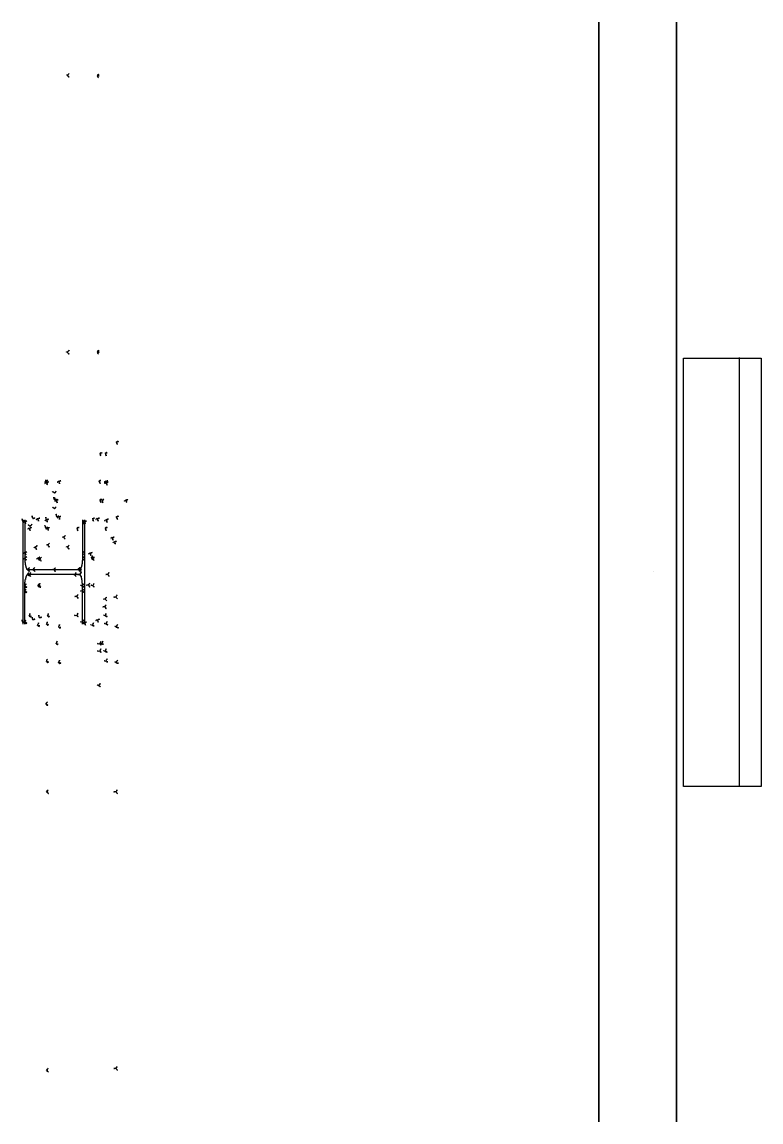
# Model space of a CAD drawing. Header units: millimetres. Extents: x -4559 to 51, y -1000 to 1000.
# Drawn here: x -4559 to -3214, y -1000 to 1000 of the extents above; entities that cross this region are included whole.
import ezdxf

# ---------------------------------------------------------------- set-up
doc = ezdxf.new("R2010")
doc.units = ezdxf.units.MM
for name, color, linetype in [('PgmDef_10_10', 1, 'Continuous'), ('PgmDef_11_11', 1, 'Continuous'), ('PgmDef_12_12', 1, 'Continuous'), ('PgmDef_13_13', 1, 'Continuous'), ('PgmDef_14_14', 1, 'Continuous'), ('PgmDef_15_15', 1, 'Continuous'), ('PgmDef_8_8', 1, 'Continuous'), ('PgmDef_9_9', 1, 'Continuous'), ('Spannpositionen', 1, 'Continuous')]:
    doc.layers.add(name, color=color, linetype=linetype)

# ---------------------------------------------------------------- blocks, each defined once
blk = doc.blocks.new('Kontrollpunkt')
at = {"color": 0}
for q in [(0, 6), (8, 0), (0, 0, 4)]:
    blk.add_line((0, 0), q, dxfattribs=at)
for points in [[(0.25, 8, -0.25), (-0.25, 8, -0.25), (-0.25, 8, 0.25), (0, 10, 0), (-0.25, 8, -0.25), (0.25, 8, 0.25), (0, 10, 0), (0.25, 8, -0.25), (0.25, 8, 0.25), (-0.25, 8, 0.25)], [(0.25, 6, -0.25), (-0.25, 6, -0.25), (-0.25, 6, 0.25), (0, 8, 0), (-0.25, 6, -0.25), (0.25, 6, 0.25), (0, 8, 0), (0.25, 6, -0.25), (0.25, 6, 0.25), (-0.25, 6, 0.25)], [(0.25, 0.25, 4), (-0.25, 0.25, 4), (-0.25, -0.25, 4), (0, 0, 6), (-0.25, 0.25, 4), (0.25, -0.25, 4), (0, 0, 6), (0.25, 0.25, 4), (0.25, -0.25, 4), (-0.25, -0.25, 4)], [(0.25, 0.25, 6), (-0.25, 0.25, 6), (-0.25, -0.25, 6), (0, 0, 8), (-0.25, 0.25, 6), (0.25, -0.25, 6), (0, 0, 8), (0.25, 0.25, 6), (0.25, -0.25, 6), (-0.25, -0.25, 6)], [(0.25, 0.25, 8), (-0.25, 0.25, 8), (-0.25, -0.25, 8), (0, 0, 10), (-0.25, 0.25, 8), (0.25, -0.25, 8), (0, 0, 10), (0.25, 0.25, 8), (0.25, -0.25, 8), (-0.25, -0.25, 8)], [(8, 0.25, -0.25), (8, 0.25, 0.25), (8, -0.25, 0.25), (10, 0, 0), (8, 0.25, 0.25), (8, -0.25, -0.25), (10, 0, 0), (8, 0.25, -0.25), (8, -0.25, -0.25), (8, -0.25, 0.25)]]:
    blk.add_polyline3d(points, dxfattribs=at)
blk = doc.blocks.new('Spannelement')
at = {"extrusion": (-7.51321e-19, -0.006163, 0.999981)}
blk.add_line((0, 390), (0, -390), dxfattribs=at)
blk.add_line((-155, 0), (-155, 0))
blk.add_lwpolyline([(40, -390), (-101, -390), (-101, 389.1), (40, 389.1)], close=True)
at = {"extrusion": (1, -1.22465e-16, 0)}
for centre in [(0, 0, -255), (0, 0, -114)]:
    blk.add_circle(centre, 1000.2, dxfattribs=at)

msp = doc.modelspace()

# ---------------------------------------------------------------- linework, layer by layer
at = {"layer": 'PgmDef_10_10', "color": 1}
msp.add_line((-4449.4, -94.9, 10.4), (-4449.4, -25.7, 10.4), dxfattribs=at)
msp.add_rational_spline([(-4449.4, -25.7, 10.4), (-4449.4, -15, 10.4), (-4451.5, -8.7, 1.8)], [1, 0.82609465133, 0.858701904205], degree=2, dxfattribs=at)
at = {"layer": 'PgmDef_11_11', "color": 1}
msp.add_line((-4557.9, 95, -425), (-4557.9, -95, -425), dxfattribs=at)
at = {"layer": 'PgmDef_12_12', "color": 1}
msp.add_line((-4449.4, 94.9, 10.4), (-4449.4, 25.7, 10.4), dxfattribs=at)
msp.add_rational_spline([(-4449.4, 25.7, 10.4), (-4449.4, 17, 10.4), (-4450.9, 10.9, 4.2), (-4451.2, 9.6, 3), (-4451.6, 8.6, 1.5)], [1, 0.923879532511, 1, 0.983348647737, 0.973982262089], degree=2, knots=[-0.957204, -0.957204, -0.957204, -0.1718058, -0.1718058, 0, 0, 0], dxfattribs=at)
at = {"layer": 'PgmDef_13_13', "color": 1}
msp.add_line((-4554.3, -94.9, -410.4), (-4554.3, -25.7, -410.4), dxfattribs=at)
msp.add_rational_spline([(-4554.3, -25.7, -410.4), (-4554.3, -19, -410.4), (-4553.3, -13.6, -406.5)], [1, 0.940530884774, 0.973982262089], degree=2, dxfattribs=at)
at = {"layer": 'PgmDef_14_14', "color": 1}
msp.add_line((-4445.7, 95, 25), (-4445.7, -95, 25), dxfattribs=at)
at = {"layer": 'PgmDef_15_15', "color": 1}
msp.add_line((-4554.3, 94.9, -410.4), (-4554.3, 25.7, -410.4), dxfattribs=at)
msp.add_rational_spline([(-4554.3, 25.7, -410.4), (-4554.3, 19.2, -410.4), (-4553.4, 13.8, -406.7)], [1, 0.885588586401, 0.860561089676], degree=2, dxfattribs=at)
at = {"layer": 'PgmDef_8_8', "color": 1}
msp.add_line((-4549.1, 4.7, -389.4), (-4454.6, 4.7, -10.6), dxfattribs=at)
for points, weights in [([(-4553.4, 13.8, -406.7), (-4551.8, 4.7, -400.4), (-4549.1, 4.7, -389.4)], [0.860561089676, 0.821518194786, 1]), ([(-4454.6, 4.7, -10.6), (-4453, 4.7, -3.9), (-4451.6, 8.6, 1.5)], [1, 0.940530884774, 0.973982262089])]:
    msp.add_rational_spline(points, weights, degree=2, dxfattribs=at)
at = {"layer": 'PgmDef_9_9', "color": 1}
msp.add_line((-4454.6, -4.7, -10.6), (-4549.1, -4.7, -389.4), dxfattribs=at)
msp.add_rational_spline([(-4549.1, -4.7, -389.4), (-4551.2, -4.7, -398.1), (-4552.8, -10.9, -404.2), (-4553.1, -12.1, -405.5), (-4553.3, -13.6, -406.5)], [1, 0.923879532511, 1, 0.983348647737, 0.973982262089], degree=2, knots=[-1.5707963, -1.5707963, -1.5707963, -0.7853982, -0.7853982, -0.6135923, -0.6135923, -0.6135923], dxfattribs=at)
msp.add_rational_spline([(-4451.5, -8.7, 1.8), (-4452.9, -4.7, -3.8), (-4454.6, -4.7, -10.6)], [0.858701904205, 0.881012129857, 1], degree=2, dxfattribs=at)

# ---------------------------------------------------------------- block references
at = {"layer": 'PgmDef_10_10', "color": 1, "extrusion": (0.566719, -0.390731, -0.725368), "xscale": 0.5000000000000001, "yscale": 0.5000000000000001, "zscale": 0.5000000000000001, "rotation": 263.7098524977696}
for p in [(-2546.7, -2639.4, -2519.1), (-2535.6, -2644.9, -2491.3), (-2678.8, -2573.3, -2403.4), (-2678.8, -3157.4, -1787.9)]:
    msp.add_blockref('Kontrollpunkt', p, dxfattribs=at)
at = {"layer": 'PgmDef_10_10', "color": 1, "extrusion": (0.606308, -0.173648, -0.776039), "xscale": 0.5, "yscale": 0.5, "zscale": 0.5}
for p, rotation in [((-1259.4, -3305.2, -2699.6), 274.782092934318), ((-1313.4, -3293.2, -2689.8), 274.782092934318), ((-1313.4, -3293.2, -2659.8), 274.7820929343181), ((-1304.5, -3255.8, -2668.9), 274.7820929343183), ((-1340.8, -3295, -2617.1), 274.7820929343182), ((-1369.7, -3241.3, -2657.1), 274.7820929343182)]:
    msp.add_blockref('Kontrollpunkt', p, dxfattribs=dict(at, rotation=rotation))
at = {"layer": 'PgmDef_10_10', "color": 1, "extrusion": (0.445534, -0.210917, -0.870065)}
for p, xscale, yscale, zscale, rotation in [((-1980.3, -3492, -1943.8), 0.5000000000000002, 0.5000000000000002, 0.5000000000000002, 261.0452356576951), ((-2008.9, -3449.4, -1897.7), 0.5, 0.5, 0.5, 261.0452356576949), ((-2020.9, -3435, -1911.6), 0.5000000000000001, 0.5000000000000001, 0.5000000000000001, 261.0452356576949)]:
    msp.add_blockref('Kontrollpunkt', p, dxfattribs=dict(at, xscale=xscale, yscale=yscale, zscale=zscale, rotation=rotation))
at = {"layer": 'PgmDef_10_10', "color": 1, "extrusion": (0.736436, -0.210917, -0.642788), "rotation": 280.6184446806123}
for p, xscale, yscale, zscale in [((-1290.5, -2701.9, -3236.2), 0.5, 0.5, 0.5), ((-1304.5, -2716.9, -3190.6), 0.5000000000000001, 0.5000000000000001, 0.5000000000000001), ((-1352.7, -2725.8, -3192.9), 0.5000000000000001, 0.5000000000000001, 0.5000000000000001), ((-1366.7, -3603.9, -2423.1), 0.5000000000000001, 0.5000000000000001, 0.5000000000000001), ((-1366.7, -2705.5, -3176.9), 0.5000000000000001, 0.5000000000000001, 0.5000000000000001)]:
    msp.add_blockref('Kontrollpunkt', p, dxfattribs=dict(at, xscale=xscale, yscale=yscale, zscale=zscale))
at = {"layer": 'PgmDef_11_11', "color": 1, "extrusion": (0.606308, 0.173648, -0.776039), "xscale": 0.5, "yscale": 0.5, "zscale": 0.5}
for p in [(1399.6, -3597, -2385), (1364.3, -3572.9, -2404.4), (1343.4, -3648.8, -2387.7), (1334.4, -3611.5, -2396.7), (1343.4, -3648.8, -2417.7), (1166.5, -3719, -2361.7), (1166.5, -3688.1, -2449.7), (1166.5, -3688.1, -2419.7)]:
    msp.add_blockref('Kontrollpunkt', p, dxfattribs=at)
at = {"layer": 'PgmDef_11_11', "color": 1, "extrusion": (0.555135, 0.744891, -0.370084), "xscale": 0.5, "yscale": 0.5, "zscale": 0.5}
for p in [(3693.9, -1304.4, -2251.4), (3677, -1305.2, -2275.4), (3693.3, -1324.4, -2323.8)]:
    msp.add_blockref('Kontrollpunkt', p, dxfattribs=at)
at = {"layer": 'PgmDef_11_11', "color": 1, "extrusion": (0.736436, 0.210917, -0.642788)}
for p, xscale, yscale, zscale in [((1365.1, -3118.5, -2983.5), 0.4999999999999999, 0.4999999999999999, 0.4999999999999999), ((1334.4, -3153, -2960.2), 0.5, 0.5, 0.5), ((1334.4, -3117.2, -2990.3), 0.5, 0.5, 0.5), ((1320.4, -3102.2, -3035.9), 0.5, 0.5, 0.5)]:
    msp.add_blockref('Kontrollpunkt', p, dxfattribs=dict(at, xscale=xscale, yscale=yscale, zscale=zscale))
at = {"layer": 'PgmDef_12_12', "color": 1, "extrusion": (0.736436, 0.210917, -0.642788)}
for p, xscale, yscale, zscale, rotation in [((1435.2, -3292.2, -2659), 0.4999999999999999, 0.4999999999999999, 0.4999999999999999, 79.38155531938772), ((1435.2, -2692.9, -3161.9), 0.4999999999999999, 0.4999999999999999, 0.4999999999999999, 79.38155531938772), ((1421.2, -2713.2, -3177.8), 0.4999999999999999, 0.4999999999999999, 0.4999999999999999, 79.38155531938772), ((1304.5, -2716.9, -3190.6), 0.4999999999999999, 0.4999999999999999, 0.4999999999999999, 79.38155531938772), ((1290.5, -2701.9, -3236.2), 0.5000000000000001, 0.5000000000000001, 0.5000000000000001, 79.3815553193877)]:
    msp.add_blockref('Kontrollpunkt', p, dxfattribs=dict(at, xscale=xscale, yscale=yscale, zscale=zscale, rotation=rotation))
at = {"layer": 'PgmDef_12_12', "color": 1, "extrusion": (0.445534, 0.210917, -0.870065)}
for p, xscale, yscale, zscale, rotation in [((2085.3, -3408.5, -1896.5), 0.5, 0.5, 0.5, 98.9547643423048), ((2008.9, -3449.4, -1897.7), 0.5, 0.5, 0.5, 98.95476434230477), ((1980.3, -3492, -1943.8), 0.5000000000000001, 0.5000000000000001, 0.5000000000000001, 98.95476434230481)]:
    msp.add_blockref('Kontrollpunkt', p, dxfattribs=dict(at, xscale=xscale, yscale=yscale, zscale=zscale, rotation=rotation))
at = {"layer": 'PgmDef_12_12', "color": 1, "extrusion": (0.566719, 0.390731, -0.725368), "xscale": 0.5000000000000001, "yscale": 0.5000000000000001, "zscale": 0.5000000000000001, "rotation": 96.29014750223038}
for p in [(2644.4, -2590.5, -2419.7), (2644.4, -3443.4, -1521), (2546.7, -2639.4, -2519.1), (2535.6, -2645, -2491.4)]:
    msp.add_blockref('Kontrollpunkt', p, dxfattribs=at)
at = {"layer": 'PgmDef_12_12', "color": 1, "extrusion": (0.606308, 0.173648, -0.776039)}
for p, xscale, yscale, zscale, rotation in [((1369.7, -3241.3, -2657.1), 0.5, 0.5, 0.5, 85.21790706568171), ((1340.8, -3295, -2617.1), 0.5, 0.5, 0.5, 85.21790706568171), ((1313.4, -3293.2, -2689.8), 0.5000000000000001, 0.5000000000000001, 0.5000000000000001, 85.21790706568171), ((1313.4, -3293.2, -2659.8), 0.5, 0.5, 0.5, 85.21790706568181), ((1304.5, -3255.8, -2668.9), 0.5, 0.5, 0.5, 85.2179070656817), ((1259.4, -3305.2, -2699.6), 0.5000000000000001, 0.5000000000000001, 0.5000000000000001, 85.21790706568171)]:
    msp.add_blockref('Kontrollpunkt', p, dxfattribs=dict(at, xscale=xscale, yscale=yscale, zscale=zscale, rotation=rotation))
at = {"layer": 'PgmDef_13_13', "color": 1, "extrusion": (0.725368, -0.390731, 0.566719), "rotation": 262.53013782435}
for p, xscale, yscale, zscale in [((-2182.5, 1927.3, -3526.1), 0.5, 0.5, 0.5), ((-2170.7, 1930.9, -3498.3), 0.4999999999999999, 0.4999999999999999, 0.4999999999999999), ((-2353.1, 1875.2, -3397.3), 0.4999999999999999, 0.4999999999999999, 0.4999999999999999), ((-2353.1, 2642.5, -2869.5), 0.4999999999999999, 0.4999999999999999, 0.4999999999999999)]:
    msp.add_blockref('Kontrollpunkt', p, dxfattribs=dict(at, xscale=xscale, yscale=yscale, zscale=zscale))
at = {"layer": 'PgmDef_13_13', "color": 1, "extrusion": (0.776039, -0.173648, 0.606308)}
for p, xscale, yscale, zscale, rotation in [((-1029.3, 2363.6, -3776.9), 0.5000000000000001, 0.5000000000000001, 0.5000000000000001, 256.2703000469958), ((-1070.7, 2378.7, -3743.4), 0.5, 0.5, 0.5, 256.2703000469958), ((-1063.5, 2333.3, -3737.3), 0.5000000000000002, 0.5000000000000002, 0.5000000000000002, 256.2703000469958), ((-1084.2, 2356.1, -3767.2), 0.5000000000000001, 0.5000000000000001, 0.5000000000000001, 256.2703000469958), ((-1084.2, 2356.1, -3737.2), 0.5000000000000001, 0.5000000000000001, 0.5000000000000001, 256.2703000469958), ((-1078.6, 2326.6, -3740.5), 0.5000000000000001, 0.5000000000000001, 0.5000000000000001, 256.2703000469958), ((-1078.9, 2351, -3693.1), 0.5000000000000001, 0.5000000000000001, 0.5000000000000001, 256.2703000469957), ((-1109.4, 2353.6, -3688.4), 0.5000000000000001, 0.5000000000000001, 0.5000000000000001, 256.2703000469958), ((-1109.4, 2353.6, -3688.4), 0.5000000000000001, 0.5000000000000001, 0.5000000000000001, 256.2703000469958), ((-1144.8, 2317.6, -3728.8), 0.5000000000000001, 0.5000000000000001, 0.5000000000000001, 256.2703000469958), ((-1142, 3589.1, -2731.4), 0.5000000000000001, 0.5000000000000001, 0.5000000000000001, 256.2703000469957), ((-1142, 2342.5, -3681.9), 0.5000000000000001, 0.5000000000000001, 0.5000000000000001, 256.2703000469957)]:
    msp.add_blockref('Kontrollpunkt', p, dxfattribs=dict(at, xscale=xscale, yscale=yscale, zscale=zscale, rotation=rotation))
at = {"layer": 'PgmDef_14_14', "color": 1, "extrusion": (0.776039, 0.173648, 0.606308)}
for p, xscale, yscale, zscale, rotation in [((1123.3, 2629.6, -3357.8), 0.5000000000000001, 0.5000000000000001, 0.5000000000000001, 103.7296999530041), ((1121.1, 2599.7, -3380.4), 0.5, 0.5, 0.5, 103.7296999530042), ((1082, 2623.8, -3326.9), 0.5, 0.5, 0.5, 103.7296999530042), ((1082, 2623.8, -3326.9), 0.5, 0.5, 0.5, 103.7296999530042), ((1060.6, 2638.1, -3418.9), 0.5, 0.5, 0.5, 103.7296999530042), ((1060.6, 2638.1, -3388.9), 0.5, 0.5, 0.5, 103.7296999530042), ((1054.9, 2608.7, -3392.2), 0.5000000000000002, 0.5000000000000002, 0.5000000000000002, 103.7296999530042), ((1020.8, 2612.2, -3385), 0.5, 0.5, 0.5, 103.7296999530042), ((1012.5, 2982.6, -3099.6), 0.5000000000000001, 0.5000000000000001, 0.5000000000000001, 103.7296999530042), ((1012.5, 2650.5, -3352.8), 0.5000000000000001, 0.5000000000000001, 0.5000000000000001, 103.7296999530042), ((1002.3, 2671.7, -3396.9), 0.5, 0.5, 0.5, 103.7296999530042), ((881, 2662.5, -3450.9), 0.5, 0.5, 0.5, 103.7296999530042), ((881, 2662.5, -3420.9), 0.5000000000000001, 0.5000000000000001, 0.5000000000000001, 103.7296999530041)]:
    msp.add_blockref('Kontrollpunkt', p, dxfattribs=dict(at, xscale=xscale, yscale=yscale, zscale=zscale, rotation=rotation))
at = {"layer": 'PgmDef_15_15', "color": 1, "extrusion": (0.725368, 0.390731, 0.566719), "xscale": 0.5000000000000001, "yscale": 0.5000000000000001, "zscale": 0.5000000000000001, "rotation": 97.46986217564982}
for p in [(2286.9, 1895.4, -3426.7), (2286.9, 3244.1, -2499.1), (2182.5, 1927.3, -3526.1), (2170.7, 1930.9, -3498.3)]:
    msp.add_blockref('Kontrollpunkt', p, dxfattribs=at)
at = {"layer": 'PgmDef_15_15', "color": 1, "extrusion": (0.776039, 0.173648, 0.606308), "rotation": 103.7296999530042}
for p, xscale, yscale, zscale in [((1144.8, 2317.6, -3728.8), 0.5000000000000001, 0.5000000000000001, 0.5000000000000001), ((1142, 2342.5, -3681.9), 0.5, 0.5, 0.5), ((1109.4, 2353.6, -3688.4), 0.5, 0.5, 0.5), ((1109.4, 2353.6, -3688.4), 0.5000000000000001, 0.5000000000000001, 0.5000000000000001), ((1078.9, 2351, -3693.1), 0.5, 0.5, 0.5), ((1084.2, 2356.1, -3767.2), 0.5, 0.5, 0.5), ((1070.7, 2378.7, -3743.4), 0.5000000000000001, 0.5000000000000001, 0.5000000000000001), ((1084.2, 2356.1, -3737.2), 0.5, 0.5, 0.5), ((1078.6, 2326.6, -3740.5), 0.5, 0.5, 0.5), ((1063.5, 2333.3, -3737.3), 0.5, 0.5, 0.5), ((1029.3, 2363.6, -3776.9), 0.5, 0.5, 0.5)]:
    msp.add_blockref('Kontrollpunkt', p, dxfattribs=dict(at, xscale=xscale, yscale=yscale, zscale=zscale))
at = {"layer": 'PgmDef_8_8', "color": 1, "extrusion": (0.723057, 0.636827, 0.267655)}
for p, xscale, yscale, zscale, rotation in [((3637, 402.4, -2755.3), 0.5, 0.5, 0.5, 76.73552449264965), ((3259.2, 491.5, -3075.9), 0.5, 0.5, 0.5, 76.73552449264965), ((3011.1, 549.7, -3296.1), 0.5000000000000001, 0.5000000000000001, 0.5000000000000001, 76.73552449264965), ((3031.3, 580.2, -3340.7), 0.5000000000000001, 0.5000000000000001, 0.5000000000000001, 76.7355244926497), ((3019.6, 502.3, -3341.4), 0.5000000000000001, 0.5000000000000001, 0.5000000000000001, 76.73552449264967), ((2993.1, 554.2, -3301.7), 0.5, 0.5, 0.5, 76.73552449264965), ((3010.2, 537.7, -3360.5), 0.5, 0.5, 0.5, 76.73552449264965), ((3010.2, 537.7, -3390.5), 0.5000000000000001, 0.5000000000000001, 0.5000000000000001, 76.73552449264967), ((2978.9, 552.1, -3349.6), 0.5, 0.5, 0.5, 76.73552449264967)]:
    msp.add_blockref('Kontrollpunkt', p, dxfattribs=dict(at, xscale=xscale, yscale=yscale, zscale=zscale, rotation=rotation))
at = {"layer": 'PgmDef_8_8', "color": 1, "extrusion": (0.537034, 0.650895, -0.536591)}
for p, xscale, yscale, zscale, rotation in [((3985.7, -1158, -1774.3), 0.5000000000000001, 0.5000000000000001, 0.5000000000000001, 123.0382553755519), ((3666, -1366, -2101.3), 0.5000000000000001, 0.5000000000000001, 0.5000000000000001, 123.0382553755519), ((3436.4, -1515.3, -2356.1), 0.5000000000000001, 0.5000000000000001, 0.5000000000000001, 123.0382553755519), ((3439, -1528.2, -2383.5), 0.5, 0.5, 0.5, 123.0382553755518)]:
    msp.add_blockref('Kontrollpunkt', p, dxfattribs=dict(at, xscale=xscale, yscale=yscale, zscale=zscale, rotation=rotation))
at = {"layer": 'PgmDef_8_8', "color": 1, "extrusion": (0.722207, 0.690334, 0.043076), "xscale": 0.5000000000000001, "yscale": 0.5000000000000001, "zscale": 0.5000000000000001, "rotation": 87.6422009489101}
msp.add_blockref('Kontrollpunkt', (3146.7, -247.5, -3298.9), dxfattribs=at)
at = {"layer": 'PgmDef_8_8', "color": 1, "extrusion": (0.657859, 0.703421, -0.269111), "xscale": 0.5000000000000001, "yscale": 0.5000000000000001, "zscale": 0.5000000000000001, "rotation": 106.0531212309875}
msp.add_blockref('Kontrollpunkt', (3318.6, -1171.2, -2888.6), dxfattribs=at)
at = {"layer": 'PgmDef_8_8', "color": 1, "extrusion": (0.63367, 0.696364, -0.336956), "xscale": 0.5, "yscale": 0.5, "zscale": 0.5, "rotation": 110.3192759910351}
msp.add_blockref('Kontrollpunkt', (3299.7, -1028.7, -2814.2), dxfattribs=at)
at = {"layer": 'PgmDef_9_9', "color": 1, "extrusion": (0.713884, -0.609092, 0.345509), "rotation": 286.4250584158318}
for p, xscale, yscale, zscale in [((-2956.2, 829.2, -3379.2), 0.5000000000000001, 0.5000000000000001, 0.5000000000000001), ((-2958.4, 817.2, -3353.4), 0.5, 0.5, 0.5), ((-3234.6, 735.8, -3112.3), 0.5, 0.5, 0.5), ((-3619.9, 622.2, -2803.8), 0.5, 0.5, 0.5)]:
    msp.add_blockref('Kontrollpunkt', p, dxfattribs=dict(at, xscale=xscale, yscale=yscale, zscale=zscale))
at = {"layer": 'PgmDef_9_9', "color": 1, "extrusion": (0.717689, -0.696364, 2.43024e-05), "xscale": 0.5000000000000001, "yscale": 0.5000000000000001, "zscale": 0.5000000000000001, "rotation": 270.0013510549932}
for p in [(-3169.5, -379.6, -3259.8), (-3112.1, -49.3, -3200.7)]:
    msp.add_blockref('Kontrollpunkt', p, dxfattribs=at)
at = {"layer": 'PgmDef_9_9', "color": 1, "extrusion": (0.537034, -0.650895, -0.536591), "rotation": 236.9617446244479}
for p, xscale, yscale, zscale in [((-3439, -1528.2, -2383.5), 0.5, 0.5, 0.5), ((-3439, -1528.2, -2353.5), 0.5, 0.5, 0.5), ((-3441.1, -1523.5, -2298.1), 0.5000000000000001, 0.5000000000000001, 0.5000000000000001), ((-3431.3, -1476.1, -2340.6), 0.5, 0.5, 0.5)]:
    msp.add_blockref('Kontrollpunkt', p, dxfattribs=dict(at, xscale=xscale, yscale=yscale, zscale=zscale))
at = {"layer": 'PgmDef_9_9', "color": 1, "extrusion": (0.662407, -0.704416, -0.254981), "xscale": 0.5, "yscale": 0.5, "zscale": 0.5, "rotation": 254.8289714408076}
msp.add_blockref('Kontrollpunkt', (-3248.4, -787.5, -2944.8), dxfattribs=at)
at = {"layer": 'PgmDef_9_9', "color": 1, "extrusion": (0.541899, -0.642788, -0.541451), "rotation": 237.2891371487174}
for p, xscale, yscale, zscale in [((-3369.6, -1561.9, -2365.7), 0.5, 0.5, 0.5), ((-3384.6, -1560.6, -2318), 0.4999999999999999, 0.4999999999999999, 0.4999999999999999), ((-3613, -1413.9, -2090.1), 0.4999999999999999, 0.4999999999999999, 0.4999999999999999), ((-3937.3, -1205.6, -1766.8), 0.4999999999999999, 0.4999999999999999, 0.4999999999999999)]:
    msp.add_blockref('Kontrollpunkt', p, dxfattribs=dict(at, xscale=xscale, yscale=yscale, zscale=zscale))
at = {"layer": 'PgmDef_9_9', "color": 1, "extrusion": (0.528311, -0.656791, -0.538063), "xscale": 0.5000000000000001, "yscale": 0.5000000000000001, "zscale": 0.5000000000000001, "rotation": 236.2208428751047}
msp.add_blockref('Kontrollpunkt', (-3503, -1511.3, -2310.1), dxfattribs=at)
at = {"layer": 'Spannpositionen'}
msp.add_blockref('Spannelement', (-3254.4, 0), dxfattribs=at)

doc.saveas('drawing.dxf')
